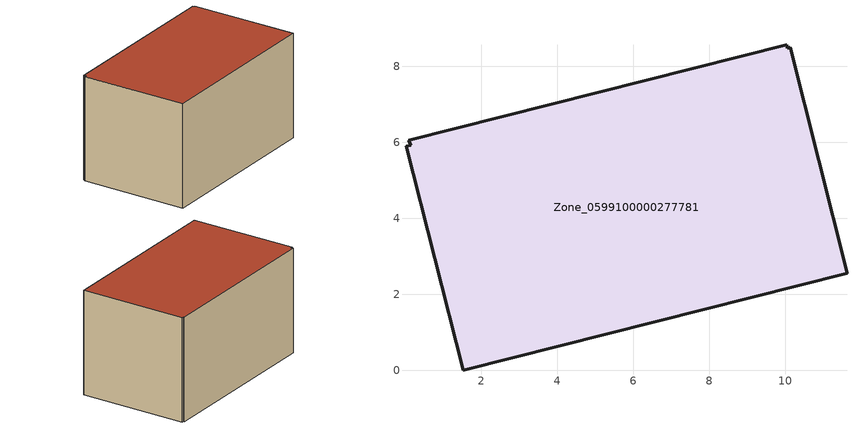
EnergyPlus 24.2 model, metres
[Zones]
Zone_0599100000277781
 floor ground (C_G): 0.14,5.92 0.1,6.06 10.04,8.56 10.06,8.48 10.14,8.5 11.63,2.55 1.53,0 0.04,5.89 z0
 wall outside (C_F): 10.14,8.5 10.06,8.48 10.04,8.56 0.1,6.06 0.14,5.92 0.04,5.89 1.53,0 11.63,2.55 10.14,8.5 z0:5.97
 roof outside (C_R): 0.1,6.06 0.14,5.92 0.04,5.89 1.53,0 11.63,2.55 10.14,8.5 10.06,8.48 10.04,8.56 z5.97
[BUILDING]
Pand.0599100000277781: North Axis=0; Terrain=City; Loads Convergence Tolerance Value=0.04; Temperature Convergence Tolerance Value=0.4; Solar Distribution=FullExterior; Maximum Number of Warmup Days=25; Minimum Number of Warmup Days=1
[Site:Location]
Rotterdam.The.Hague.AP_ZH_NLD Design_Conditions: Latitude=51.96; Longitude=4.45; Time Zone=1; Elevation=-4.5
[SITE:GROUNDTEMPERATURE:BUILDINGSURFACE]
18, 18, 18, 18, 18, 18, 18, 18, 18, 18, 18, 18
[MATERIAL] Thermal Absorptance=0.9; Solar Absorptance=0.7; Visible Absorptance=0.7
Name | Roughness | Thickness | Conductivity | Density | Specific Heat
G.TI.1946-1964 | MediumSmooth | 0.15 | 1 | 540 | 1210
F.TI.1946-1964 | Rough | 0.3 | 0.857143 | 1920 | 840
R.TI.1946-1964 | MediumRough | 0.2 | 0.277778 | 1500 | 1000
[CONSTRUCTION]
C_G: G.TI.1946-1964
C_F: F.TI.1946-1964
C_R: R.TI.1946-1964
[ZONE]
Zone_0599100000277781: Type=1; Multiplier=1; Ceiling Height=Autocalculate; Volume=Autocalculate; Floor Area=autocalculate; Part of Total Floor Area=Yes
[ZONEINFILTRATION:DESIGNFLOWRATE]
Infil_Zone_0599100000277781: Zone or ZoneList or Space or SpaceList=Zone_0599100000277781; Schedule=AlwaysOn; Design Flow Rate Calculation Method=Flow/Area; Flow Rate per Floor Area=0.003; Constant Term Coefficient=1; Temperature Term Coefficient=0; Velocity Term Coefficient=0; Velocity Squared Term Coefficient=0
[HVACTEMPLATE:ZONE:IDEALLOADSAIRSYSTEM]
Zone_0599100000277781: Maximum Heating Supply Air Temperature=50; Minimum Cooling Supply Air Temperature=13; Maximum Heating Supply Air Humidity Ratio=0.0156; Minimum Cooling Supply Air Humidity Ratio=0.0077; Heating Limit=NoLimit; Cooling Limit=NoLimit; Dehumidification Control Type=ConstantSensibleHeatRatio; Cooling Sensible Heat Ratio=0.7; Dehumidification Setpoint=60; Humidification Control Type=None; Humidification Setpoint=30; Outdoor Air Method=None; Outdoor Air Flow Rate per Person=0.00944; Outdoor Air Flow Rate per Zone Floor Area=0; Outdoor Air Flow Rate per Zone=0; Demand Controlled Ventilation Type=None; Outdoor Air Economizer Type=NoEconomizer; Heat Recovery Type=None; Sensible Heat Recovery Effectiveness=0.7; Latent Heat Recovery Effectiveness=0.65
[ZONECONTROL:THERMOSTAT]
ThermostatControl_Zone_0599100000277781: Zone or ZoneList=Zone_0599100000277781; Control Type Schedule=DualSetpointControlType; Control 1=Thermostat_Zone_0599100000277781; Temperature Difference Between Cutout And Setpoint=0
[THERMOSTATSETPOINT:DUALSETPOINT]
Thermostat_Zone_0599100000277781: Heating Setpoint Temperature Schedule=HeatingSetpoint_Zone_0599100000277781; Cooling Setpoint Temperature Schedule=CoolingSetpoint_Zone_0599100000277781
[SCHEDULE:COMPACT]
HeatingSetpoint_Zone_0599100000277781: Through: 12/31, For: AllDays, Until: 24:00, 21
CoolingSetpoint_Zone_0599100000277781: Through: 12/31, For: AllDays, Until: 24:00, 24
DualSetpointControlType: Through: 12/31, For: AllDays, Until: 24:00, 4
AlwaysOn: Through: 12/31, For: AllDays, Until: 24:00, 1
